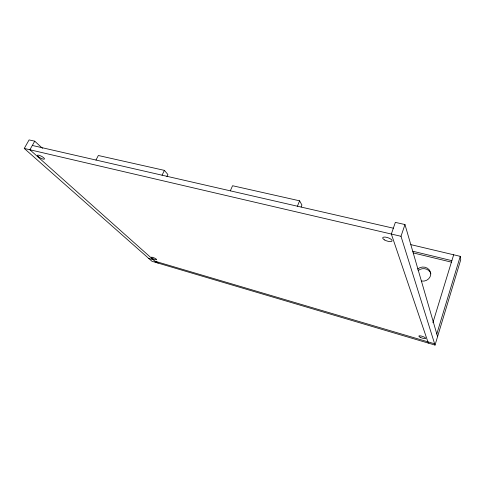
<?xml version="1.0" encoding="UTF-8"?>
<svg xmlns="http://www.w3.org/2000/svg" width="485" height="485" viewBox="0 0 485 485"><rect width="100%" height="100%" fill="white"/><g stroke="black" fill="none" stroke-linecap="round" stroke-linejoin="round"><path stroke-width="0.73" d="M42.516 148.331L34.732 141.183L29.094 139.916L24.25 148.44L151.975 261.294L435.027 345.084L460.75 259.717L460.253 256.347L410.898 244.646M436.803 333.965L460.253 256.347M432.905 322.64L453.669 254.783M435.027 345.084L400.998 236.298L404.963 224.549L395.348 222.379L391.34 234.049L428.316 343.101M301.124 207.022L301.919 205.022L299.591 200.82L232.564 185.731L230.314 190.835M297.432 206.216L299.591 200.82M166.907 176.552L167.889 174.509L164.397 170.381L98.346 155.509L95.963 160.044M162.069 175.194L164.397 170.381M34.732 141.183L29.894 149.756L156.558 262.652M32.319 145.458L393.347 228.199M24.25 148.44L400.998 236.298M412.838 251.254L451.868 260.657M413.19 252.903L451.426 262.149M148.701 258.408L153.321 259.766M154.945 261.215L434.621 343.804M156.491 261.67L158.098 263.106M404.963 224.549L437.573 336.62M418.112 270.642A7.705 7.045 -4.7 0 1 430.904 273.873M417.646 269.042A7.748 7.075 -5 0 1 430.425 272.03A7.748 7.075 -5 0 1 421.429 281.051M38.776 157.007A3.971 1.012 27.5 0 0 44.481 159.007A3.971 1.012 27.5 0 0 39.637 155.479A3.971 1.012 27.5 0 0 38.776 157.007M384.563 239.942A4.959 1.722 18.8 0 0 392.086 240.93A4.959 1.722 18.8 0 0 385.526 237.123A4.959 1.722 18.8 0 0 384.563 239.942M152.017 258.093A2.886 0.606 24.1 0 0 156.491 259.748A2.886 0.606 24.1 0 0 153.387 257.59A2.886 0.606 24.1 0 0 152.017 258.093M420.095 337.202A3.583 0.843 18.9 0 0 425.606 338.427A3.583 0.843 18.9 0 0 421.041 335.984A3.583 0.843 18.9 0 0 420.095 337.202"/></g></svg>
